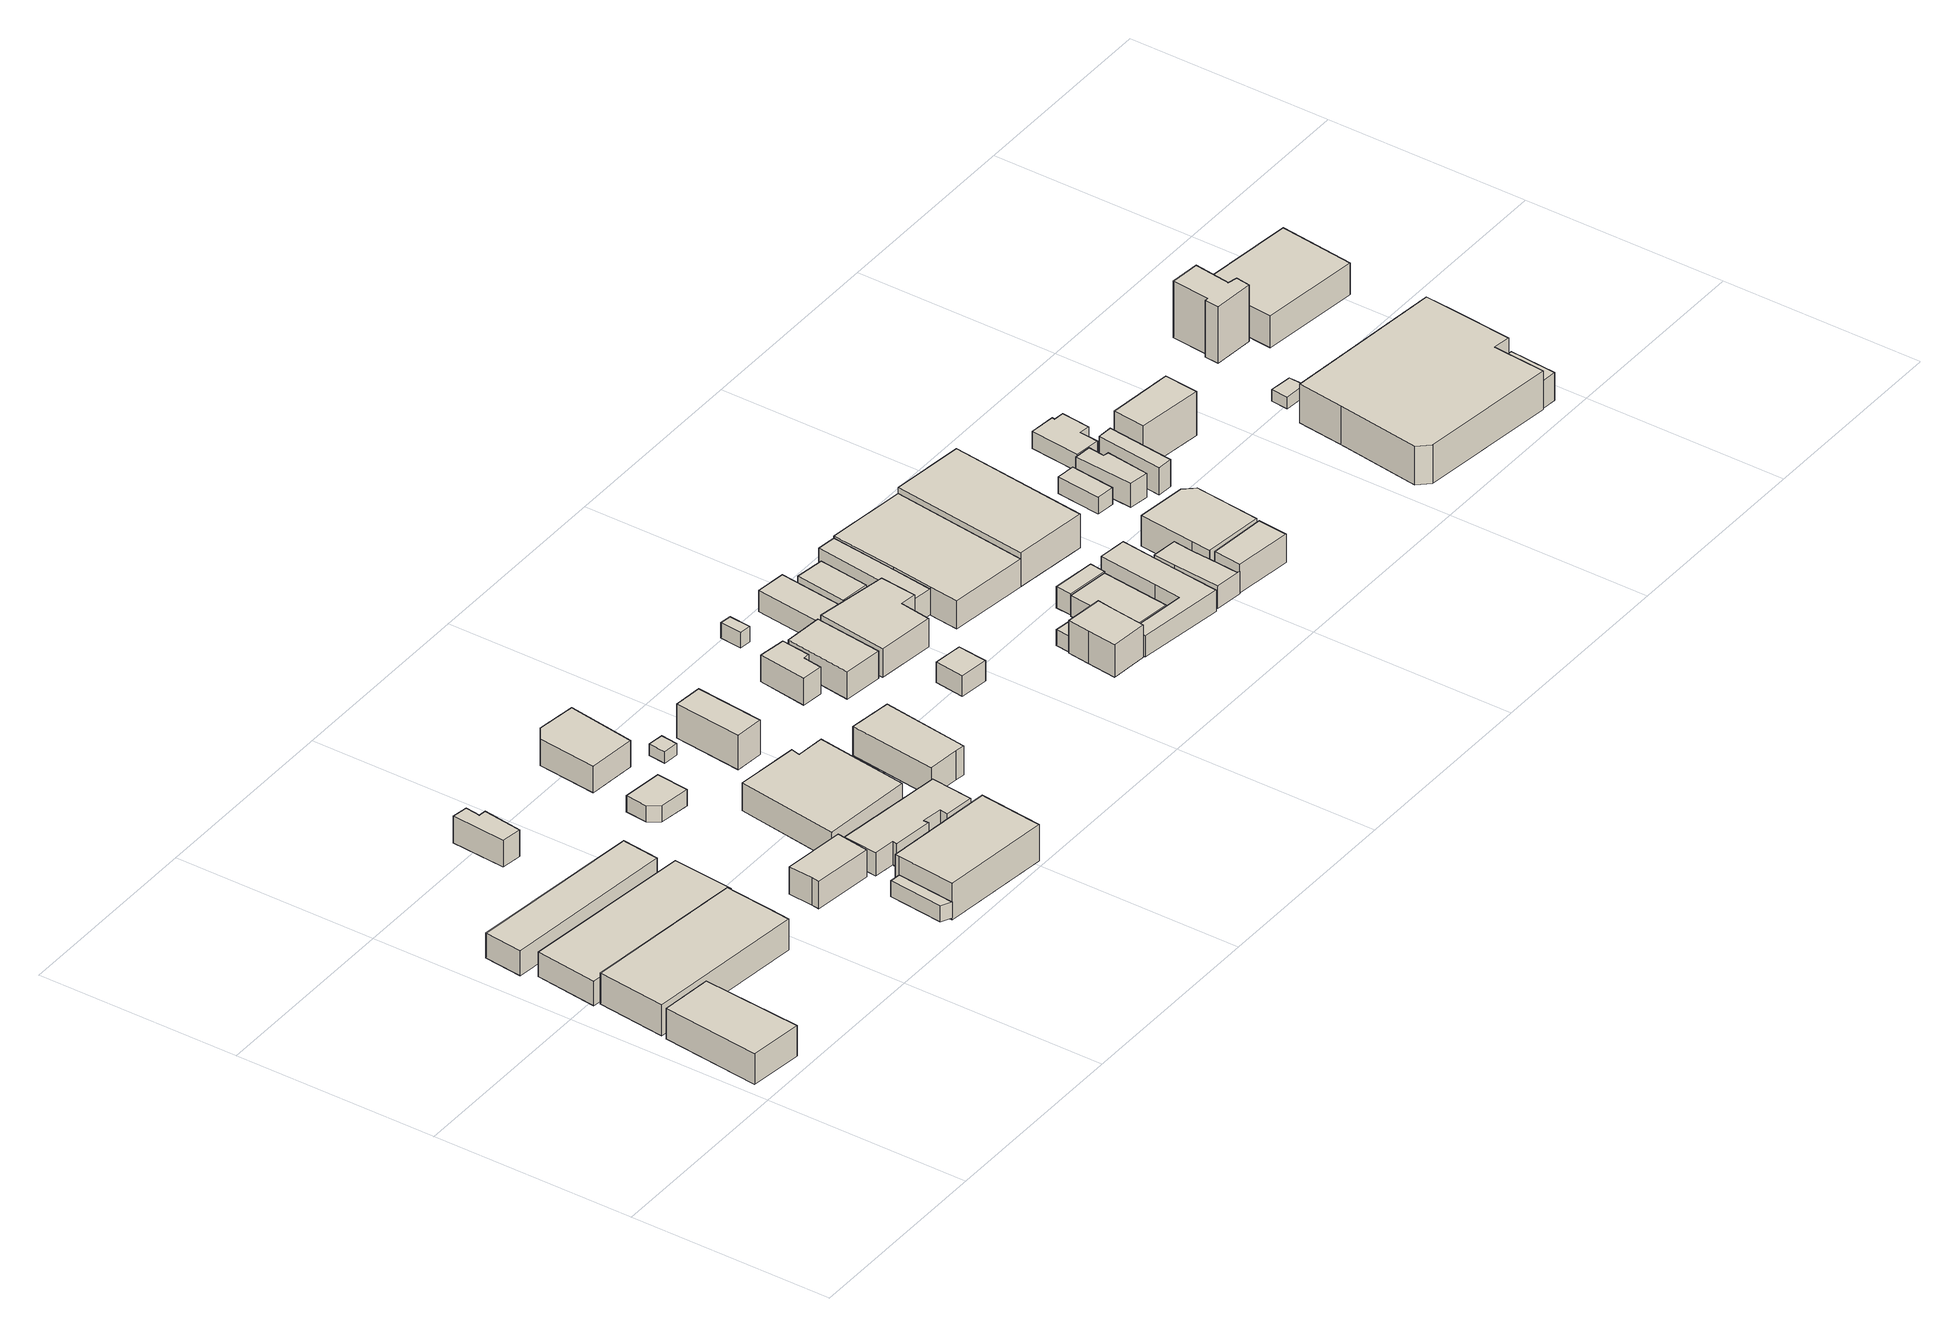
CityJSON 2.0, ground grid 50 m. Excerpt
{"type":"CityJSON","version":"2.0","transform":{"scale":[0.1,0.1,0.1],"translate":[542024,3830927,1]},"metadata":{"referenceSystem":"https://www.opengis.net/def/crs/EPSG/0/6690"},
"CityObjects":{
"building1":{"type":"Building","attributes":{"計測周辺長":75.27,"1/2500図郭":94,"区名":"住之江区","町丁目名称":"平林北２丁目","街区番号":7,"class":"3001","usage":"431","measuredHeight":7.9,"storeysAboveGround":1,"BuildingDetailAttribute.buildingRoofEdgeArea":321.34,"BuildingDetailAttribute.buildingStructureType":"610","BuildingDetailAttribute.buildingStructureOrgType":"2","BuildingDetailAttribute.detailedUsage":"1720","BuildingDetailAttribute.specifiedBuildingCoverageRate":0.6,"BuildingDetailAttribute.surveyYear":2017,"BuildingTsunamiRiskAttribute.description":"1","BuildingTsunamiRiskAttribute.rank":"1","BuildingTsunamiRiskAttribute.depth":0.29,"BuildingHighTideRiskAttribute.description":"1","BuildingHighTideRiskAttribute.rank":"3","BuildingHighTideRiskAttribute.depth":3.32,"BuildingIDAttribute.prefecture":"27","BuildingIDAttribute.city":"27125"},"geometry":[{"type":"Solid","lod":"1","boundaries":[[[[0,1,2,3]],[[2,4,5,3]],[[1,6,4,2]],[[0,7,6,1]],[[3,5,7,0]],[[4,6,7,5]]]]}]},
"building2":{"type":"Building","attributes":{"class":"3001","measuredHeight":8.1,"BuildingDetailAttribute.specifiedBuildingCoverageRate":0.6,"BuildingDetailAttribute.surveyYear":2017,"BuildingHighTideRiskAttribute.description":"1","BuildingHighTideRiskAttribute.rank":"2","BuildingHighTideRiskAttribute.depth":2.62,"BuildingIDAttribute.prefecture":"27","BuildingIDAttribute.city":"27125"},"geometry":[{"type":"Solid","lod":"1","boundaries":[[[[8,9,10,11,12]],[[11,13,14,12]],[[10,15,13,11]],[[9,16,15,10]],[[8,17,16,9]],[[12,14,17,8]],[[13,15,16,17,14]]]]}]},
"building3":{"type":"Building","attributes":{"計測周辺長":118.01,"1/2500図郭":85,"区名":"住之江区","町丁目名称":"平林北２丁目","街区番号":7,"class":"3001","usage":"441","measuredHeight":6.2,"storeysAboveGround":2,"BuildingDetailAttribute.buildingRoofEdgeArea":605.06,"BuildingDetailAttribute.buildingStructureType":"610","BuildingDetailAttribute.buildingStructureOrgType":"2","BuildingDetailAttribute.detailedUsage":"1510","BuildingDetailAttribute.specifiedBuildingCoverageRate":0.6,"BuildingDetailAttribute.surveyYear":2017,"BuildingHighTideRiskAttribute.description":"1","BuildingHighTideRiskAttribute.rank":"2","BuildingHighTideRiskAttribute.depth":2.66,"BuildingIDAttribute.prefecture":"27","BuildingIDAttribute.city":"27125"},"geometry":[{"type":"Solid","lod":"1","boundaries":[[[[18,19,20,21]],[[20,22,23,21]],[[19,24,22,20]],[[18,25,24,19]],[[21,23,25,18]],[[22,24,25,23]]]]}]},
"building4":{"type":"Building","attributes":{"計測周辺長":106.8,"1/2500図郭":85,"区名":"住之江区","町丁目名称":"平林北２丁目","街区番号":7,"class":"3001","usage":"441","measuredHeight":6.4,"storeysAboveGround":1,"BuildingDetailAttribute.buildingRoofEdgeArea":415.03,"BuildingDetailAttribute.buildingStructureType":"610","BuildingDetailAttribute.buildingStructureOrgType":"2","BuildingDetailAttribute.detailedUsage":"1510","BuildingDetailAttribute.specifiedBuildingCoverageRate":0.6,"BuildingDetailAttribute.surveyYear":2017,"BuildingHighTideRiskAttribute.description":"1","BuildingHighTideRiskAttribute.rank":"2","BuildingHighTideRiskAttribute.depth":2.36,"BuildingIDAttribute.prefecture":"27","BuildingIDAttribute.city":"27125"},"geometry":[{"type":"Solid","lod":"1","boundaries":[[[[26,27,28,29]],[[28,30,31,29]],[[27,32,30,28]],[[26,33,32,27]],[[29,31,33,26]],[[30,32,33,31]]]]}]},
"building5":{"type":"Building","attributes":{"計測周辺長":37.81,"1/2500図郭":85,"区名":"住之江区","町丁目名称":"平林北２丁目","街区番号":7,"class":"3001","usage":"411","measuredHeight":6.9,"storeysAboveGround":2,"BuildingDetailAttribute.buildingRoofEdgeArea":66.39,"BuildingDetailAttribute.buildingStructureType":"610","BuildingDetailAttribute.buildingStructureOrgType":"2","BuildingDetailAttribute.detailedUsage":"1110","BuildingDetailAttribute.specifiedBuildingCoverageRate":0.6,"BuildingDetailAttribute.surveyYear":2017,"BuildingHighTideRiskAttribute.description":"1","BuildingHighTideRiskAttribute.rank":"2","BuildingHighTideRiskAttribute.depth":2.19,"BuildingIDAttribute.prefecture":"27","BuildingIDAttribute.city":"27125"},"geometry":[{"type":"Solid","lod":"1","boundaries":[[[[34,35,36,37,38,39]],[[38,40,41,39]],[[37,42,40,38]],[[36,43,42,37]],[[35,44,43,36]],[[34,45,44,35]],[[39,41,45,34]],[[40,42,43,44,45,41]]]]}]},
"building6":{"type":"Building","attributes":{"計測周辺長":127.61,"1/2500図郭":94,"区名":"住之江区","町丁目名称":"平林北２丁目","街区番号":6,"class":"3003","usage":"431","measuredHeight":4.1,"storeysAboveGround":2,"BuildingDetailAttribute.buildingRoofEdgeArea":619.78,"BuildingDetailAttribute.buildingStructureType":"610","BuildingDetailAttribute.buildingStructureOrgType":"2","BuildingDetailAttribute.detailedUsage":"1720","BuildingDetailAttribute.specifiedBuildingCoverageRate":0.6,"BuildingDetailAttribute.surveyYear":2017,"BuildingHighTideRiskAttribute.description":"1","BuildingHighTideRiskAttribute.rank":"2","BuildingHighTideRiskAttribute.depth":2.28,"BuildingIDAttribute.prefecture":"27","BuildingIDAttribute.city":"27125"},"geometry":[{"type":"Solid","lod":"1","boundaries":[[[[46,47,48,49]],[[48,50,51,49]],[[47,52,50,48]],[[46,53,52,47]],[[49,51,53,46]],[[50,52,53,51]]]]}]},
"building7":{"type":"Building","attributes":{"計測周辺長":46.4,"1/2500図郭":85,"区名":"住之江区","町丁目名称":"平林北２丁目","街区番号":6,"class":"3001","usage":"401","measuredHeight":7.1,"storeysAboveGround":2,"BuildingDetailAttribute.buildingRoofEdgeArea":122,"BuildingDetailAttribute.buildingStructureType":"601","BuildingDetailAttribute.buildingStructureOrgType":"1","BuildingDetailAttribute.detailedUsage":"1310","BuildingDetailAttribute.specifiedBuildingCoverageRate":0.6,"BuildingDetailAttribute.surveyYear":2017,"BuildingHighTideRiskAttribute.description":"1","BuildingHighTideRiskAttribute.rank":"2","BuildingHighTideRiskAttribute.depth":2.35,"BuildingIDAttribute.prefecture":"27","BuildingIDAttribute.city":"27125"},"geometry":[{"type":"Solid","lod":"1","boundaries":[[[[54,55,56,57,58,59]],[[58,60,61,59]],[[57,62,60,58]],[[56,63,62,57]],[[55,64,63,56]],[[54,65,64,55]],[[59,61,65,54]],[[60,62,63,64,65,61]]]]}]},
"building8":{"type":"Building","attributes":{"計測周辺長":127.61,"1/2500図郭":94,"区名":"住之江区","町丁目名称":"平林北２丁目","街区番号":6,"class":"3001","usage":"431","measuredHeight":9.4,"storeysAboveGround":2,"BuildingDetailAttribute.buildingRoofEdgeArea":619.78,"BuildingDetailAttribute.buildingStructureType":"610","BuildingDetailAttribute.buildingStructureOrgType":"2","BuildingDetailAttribute.detailedUsage":"1720","BuildingDetailAttribute.specifiedBuildingCoverageRate":0.6,"BuildingDetailAttribute.surveyYear":2017,"BuildingHighTideRiskAttribute.description":"1","BuildingHighTideRiskAttribute.rank":"2","BuildingHighTideRiskAttribute.depth":2.49,"BuildingIDAttribute.prefecture":"27","BuildingIDAttribute.city":"27125"},"geometry":[{"type":"Solid","lod":"1","boundaries":[[[[66,67,68,69,70]],[[69,71,72,70]],[[68,73,71,69]],[[67,74,73,68]],[[66,75,74,67]],[[70,72,75,66]],[[71,73,74,75,72]]]]}]},
"building9":{"type":"Building","attributes":{"計測周辺長":34.43,"1/2500図郭":85,"区名":"住之江区","町丁目名称":"平林北２丁目","街区番号":5,"class":"3001","usage":"431","measuredHeight":4.3,"storeysAboveGround":1,"BuildingDetailAttribute.buildingRoofEdgeArea":76.32,"BuildingDetailAttribute.buildingStructureType":"610","BuildingDetailAttribute.buildingStructureOrgType":"2","BuildingDetailAttribute.detailedUsage":"1740","BuildingDetailAttribute.specifiedBuildingCoverageRate":0.6,"BuildingDetailAttribute.surveyYear":2017,"BuildingHighTideRiskAttribute.description":"1","BuildingHighTideRiskAttribute.rank":"2","BuildingHighTideRiskAttribute.depth":2.52,"BuildingIDAttribute.prefecture":"27","BuildingIDAttribute.city":"27125"},"geometry":[{"type":"Solid","lod":"1","boundaries":[[[[76,77,78,79,80]],[[79,81,82,80]],[[78,83,81,79]],[[77,84,83,78]],[[76,85,84,77]],[[80,82,85,76]],[[81,83,84,85,82]]]]}]},
"building10":{"type":"Building","attributes":{"計測周辺長":57.66,"1/2500図郭":94,"区名":"住之江区","町丁目名称":"平林北２丁目","街区番号":6,"class":"3001","usage":"441","measuredHeight":6,"storeysAboveGround":1,"BuildingDetailAttribute.buildingRoofEdgeArea":173.92,"BuildingDetailAttribute.buildingStructureType":"610","BuildingDetailAttribute.buildingStructureOrgType":"2","BuildingDetailAttribute.detailedUsage":"1510","BuildingDetailAttribute.specifiedBuildingCoverageRate":0.6,"BuildingDetailAttribute.surveyYear":2017,"BuildingTsunamiRiskAttribute.description":"1","BuildingTsunamiRiskAttribute.rank":"2","BuildingTsunamiRiskAttribute.depth":2.84,"BuildingHighTideRiskAttribute.description":"1","BuildingHighTideRiskAttribute.rank":"2","BuildingHighTideRiskAttribute.depth":2.35,"BuildingIDAttribute.prefecture":"27","BuildingIDAttribute.city":"27125"},"geometry":[{"type":"Solid","lod":"1","boundaries":[[[[86,87,88,89,90,91,92,93,94,95,96,97]],[[96,98,99,97]],[[95,100,98,96]],[[94,101,100,95]],[[93,102,101,94]],[[92,103,102,93]],[[91,104,103,92]],[[90,105,104,91]],[[89,106,105,90]],[[88,107,106,89]],[[87,108,107,88]],[[86,109,108,87]],[[97,99,109,86]],[[98,100,101,102,103,104,105,106,107,108,109,99]]]]}]},
"building11":{"type":"Building","attributes":{"計測周辺長":82.84,"1/2500図郭":85,"区名":"住之江区","町丁目名称":"平林北２丁目","街区番号":6,"class":"3001","usage":"431","measuredHeight":7.2,"storeysAboveGround":1,"BuildingDetailAttribute.buildingRoofEdgeArea":403.87,"BuildingDetailAttribute.buildingStructureType":"610","BuildingDetailAttribute.buildingStructureOrgType":"2","BuildingDetailAttribute.detailedUsage":"1720","BuildingDetailAttribute.specifiedBuildingCoverageRate":0.6,"BuildingDetailAttribute.surveyYear":2017,"BuildingTsunamiRiskAttribute.description":"1","BuildingTsunamiRiskAttribute.rank":"1","BuildingTsunamiRiskAttribute.depth":0.03,"BuildingHighTideRiskAttribute.description":"1","BuildingHighTideRiskAttribute.rank":"2","BuildingHighTideRiskAttribute.depth":2.57,"BuildingIDAttribute.prefecture":"27","BuildingIDAttribute.city":"27125"},"geometry":[{"type":"Solid","lod":"1","boundaries":[[[[110,111,112,113,114,115]],[[114,116,117,115]],[[113,118,116,114]],[[112,119,118,113]],[[111,120,119,112]],[[110,121,120,111]],[[115,117,121,110]],[[116,118,119,120,121,117]]]]}]},
"building12":{"type":"Building","attributes":{"計測周辺長":33.27,"1/2500図郭":85,"区名":"住之江区","町丁目名称":"平林北２丁目","街区番号":5,"class":"3001","usage":"411","measuredHeight":6.8,"storeysAboveGround":2,"BuildingDetailAttribute.buildingRoofEdgeArea":57,"BuildingDetailAttribute.buildingStructureType":"601","BuildingDetailAttribute.buildingStructureOrgType":"1","BuildingDetailAttribute.detailedUsage":"1120","BuildingDetailAttribute.specifiedBuildingCoverageRate":0.6,"BuildingDetailAttribute.surveyYear":2017,"BuildingTsunamiRiskAttribute.description":"1","BuildingTsunamiRiskAttribute.rank":"1","BuildingTsunamiRiskAttribute.depth":0.02,"BuildingHighTideRiskAttribute.description":"1","BuildingHighTideRiskAttribute.rank":"2","BuildingHighTideRiskAttribute.depth":2.23,"BuildingIDAttribute.prefecture":"27","BuildingIDAttribute.city":"27125"},"geometry":[{"type":"Solid","lod":"1","boundaries":[[[[122,123,124,125,126]],[[125,127,128,126]],[[124,129,127,125]],[[123,130,129,124]],[[122,131,130,123]],[[126,128,131,122]],[[127,129,130,131,128]]]]}]},
"building13":{"type":"Building","attributes":{"class":"3001","BuildingDetailAttribute.specifiedBuildingCoverageRate":0.6,"BuildingDetailAttribute.surveyYear":2017,"BuildingHighTideRiskAttribute.description":"1","BuildingHighTideRiskAttribute.rank":"2","BuildingHighTideRiskAttribute.depth":2.11,"BuildingIDAttribute.prefecture":"27","BuildingIDAttribute.city":"27125"},"geometry":[{"type":"Solid","lod":"1","boundaries":[[[[132,133,134,135]],[[134,136,137,135]],[[133,138,136,134]],[[132,139,138,133]],[[135,137,139,132]],[[136,138,139,137]]]]}]},
"building14":{"type":"Building","attributes":{"計測周辺長":47.88,"1/2500図郭":85,"区名":"住之江区","町丁目名称":"平林北２丁目","街区番号":5,"class":"3001","usage":"415","measuredHeight":8.8,"storeysAboveGround":3,"BuildingDetailAttribute.buildingRoofEdgeArea":123.55,"BuildingDetailAttribute.buildingStructureType":"610","BuildingDetailAttribute.buildingStructureOrgType":"2","BuildingDetailAttribute.detailedUsage":"1160","BuildingDetailAttribute.specifiedBuildingCoverageRate":0.6,"BuildingDetailAttribute.surveyYear":2017,"BuildingTsunamiRiskAttribute.description":"1","BuildingTsunamiRiskAttribute.rank":"1","BuildingTsunamiRiskAttribute.depth":0.04,"BuildingHighTideRiskAttribute.description":"1","BuildingHighTideRiskAttribute.rank":"2","BuildingHighTideRiskAttribute.depth":2.27,"BuildingIDAttribute.prefecture":"27","BuildingIDAttribute.city":"27125"},"geometry":[{"type":"Solid","lod":"1","boundaries":[[[[140,141,142,143]],[[142,144,145,143]],[[141,146,144,142]],[[140,147,146,141]],[[143,145,147,140]],[[144,146,147,145]]]]}]},
"building15":{"type":"Building","attributes":{"計測周辺長":64.63,"1/2500図郭":85,"区名":"住之江区","町丁目名称":"平林北２丁目","街区番号":6,"class":"3001","usage":"431","measuredHeight":7.5,"storeysAboveGround":1,"BuildingDetailAttribute.buildingRoofEdgeArea":228.69,"BuildingDetailAttribute.buildingStructureType":"610","BuildingDetailAttribute.buildingStructureOrgType":"2","BuildingDetailAttribute.detailedUsage":"1720","BuildingDetailAttribute.specifiedBuildingCoverageRate":0.6,"BuildingDetailAttribute.surveyYear":2017,"BuildingTsunamiRiskAttribute.description":"1","BuildingTsunamiRiskAttribute.rank":"1","BuildingTsunamiRiskAttribute.depth":0.04,"BuildingHighTideRiskAttribute.description":"1","BuildingHighTideRiskAttribute.rank":"2","BuildingHighTideRiskAttribute.depth":2.28,"BuildingIDAttribute.prefecture":"27","BuildingIDAttribute.city":"27125"},"geometry":[{"type":"Solid","lod":"1","boundaries":[[[[148,149,150,151,152,153]],[[152,154,155,153]],[[151,156,154,152]],[[150,157,156,151]],[[149,158,157,150]],[[148,159,158,149]],[[153,155,159,148]],[[154,156,157,158,159,155]]]]}]},
"building16":{"type":"Building","attributes":{"計測周辺長":37.9,"1/2500図郭":85,"区名":"住之江区","町丁目名称":"平林北２丁目","街区番号":5,"class":"3001","usage":"411","measuredHeight":6.9,"storeysAboveGround":2,"BuildingDetailAttribute.buildingRoofEdgeArea":75.69,"BuildingDetailAttribute.buildingStructureType":"601","BuildingDetailAttribute.buildingStructureOrgType":"1","BuildingDetailAttribute.detailedUsage":"1110","BuildingDetailAttribute.specifiedBuildingCoverageRate":0.6,"BuildingDetailAttribute.surveyYear":2017,"BuildingTsunamiRiskAttribute.description":"1","BuildingTsunamiRiskAttribute.rank":"1","BuildingTsunamiRiskAttribute.depth":0.12,"BuildingHighTideRiskAttribute.description":"1","BuildingHighTideRiskAttribute.rank":"2","BuildingHighTideRiskAttribute.depth":2.36,"BuildingIDAttribute.prefecture":"27","BuildingIDAttribute.city":"27125"},"geometry":[{"type":"Solid","lod":"1","boundaries":[[[[160,161,162,163,164,165]],[[164,166,167,165]],[[163,168,166,164]],[[162,169,168,163]],[[161,170,169,162]],[[160,171,170,161]],[[165,167,171,160]],[[166,168,169,170,171,167]]]]}]},
"building17":{"type":"Building","attributes":{"計測周辺長":52.97,"1/2500図郭":85,"区名":"住之江区","町丁目名称":"平林北２丁目","街区番号":5,"class":"3001","usage":"431","measuredHeight":7.1,"storeysAboveGround":1,"BuildingDetailAttribute.buildingRoofEdgeArea":162.69,"BuildingDetailAttribute.buildingStructureType":"610","BuildingDetailAttribute.buildingStructureOrgType":"2","BuildingDetailAttribute.detailedUsage":"1720","BuildingDetailAttribute.specifiedBuildingCoverageRate":0.6,"BuildingDetailAttribute.surveyYear":2017,"BuildingTsunamiRiskAttribute.description":"1","BuildingTsunamiRiskAttribute.rank":"1","BuildingTsunamiRiskAttribute.depth":0.04,"BuildingHighTideRiskAttribute.description":"1","BuildingHighTideRiskAttribute.rank":"2","BuildingHighTideRiskAttribute.depth":2.42,"BuildingIDAttribute.prefecture":"27","BuildingIDAttribute.city":"27125"},"geometry":[{"type":"Solid","lod":"1","boundaries":[[[[172,173,174,175]],[[174,176,177,175]],[[173,178,176,174]],[[172,179,178,173]],[[175,177,179,172]],[[176,178,179,177]]]]}]},
"building18":{"type":"Building","attributes":{"class":"3001","measuredHeight":4,"BuildingDetailAttribute.specifiedBuildingCoverageRate":0.6,"BuildingDetailAttribute.surveyYear":2017,"BuildingTsunamiRiskAttribute.description":"1","BuildingTsunamiRiskAttribute.rank":"1","BuildingTsunamiRiskAttribute.depth":0.37,"BuildingHighTideRiskAttribute.description":"1","BuildingHighTideRiskAttribute.rank":"2","BuildingHighTideRiskAttribute.depth":2.74,"BuildingIDAttribute.prefecture":"27","BuildingIDAttribute.city":"27125"},"geometry":[{"type":"Solid","lod":"1","boundaries":[[[[180,181,182,183]],[[182,184,185,183]],[[181,186,184,182]],[[180,187,186,181]],[[183,185,187,180]],[[184,186,187,185]]]]}]},
"building19":{"type":"Building","attributes":{"class":"3001","measuredHeight":5.3,"BuildingDetailAttribute.specifiedBuildingCoverageRate":0.6,"BuildingDetailAttribute.surveyYear":2017,"BuildingTsunamiRiskAttribute.description":"1","BuildingTsunamiRiskAttribute.rank":"1","BuildingTsunamiRiskAttribute.depth":0.01,"BuildingHighTideRiskAttribute.description":"1","BuildingHighTideRiskAttribute.rank":"2","BuildingHighTideRiskAttribute.depth":2.4,"BuildingIDAttribute.prefecture":"27","BuildingIDAttribute.city":"27125"},"geometry":[{"type":"Solid","lod":"1","boundaries":[[[[188,189,190,191]],[[190,192,193,191]],[[189,194,192,190]],[[188,195,194,189]],[[191,193,195,188]],[[192,194,195,193]]]]}]},
"building20":{"type":"Building","attributes":{"計測周辺長":52.45,"1/2500図郭":85,"区名":"住之江区","町丁目名称":"平林北２丁目","街区番号":5,"class":"3001","usage":"431","measuredHeight":7.2,"storeysAboveGround":2,"BuildingDetailAttribute.buildingRoofEdgeArea":119.1,"BuildingDetailAttribute.buildingStructureType":"610","BuildingDetailAttribute.buildingStructureOrgType":"2","BuildingDetailAttribute.detailedUsage":"1720","BuildingDetailAttribute.specifiedBuildingCoverageRate":0.6,"BuildingDetailAttribute.surveyYear":2017,"BuildingTsunamiRiskAttribute.description":"1","BuildingTsunamiRiskAttribute.rank":"1","BuildingTsunamiRiskAttribute.depth":0.13,"BuildingHighTideRiskAttribute.description":"1","BuildingHighTideRiskAttribute.rank":"2","BuildingHighTideRiskAttribute.depth":2.51,"BuildingIDAttribute.prefecture":"27","BuildingIDAttribute.city":"27125"},"geometry":[{"type":"Solid","lod":"1","boundaries":[[[[196,197,198,199,200,201]],[[200,202,203,201]],[[199,204,202,200]],[[198,205,204,199]],[[197,206,205,198]],[[196,207,206,197]],[[201,203,207,196]],[[202,204,205,206,207,203]]]]}]},
"building21":{"type":"Building","attributes":{"計測周辺長":49.15,"1/2500図郭":85,"区名":"住之江区","町丁目名称":"平林北２丁目","街区番号":5,"class":"3001","usage":"431","measuredHeight":5.5,"storeysAboveGround":1,"BuildingDetailAttribute.buildingRoofEdgeArea":127.37,"BuildingDetailAttribute.buildingStructureType":"601","BuildingDetailAttribute.buildingStructureOrgType":"1","BuildingDetailAttribute.detailedUsage":"1720","BuildingDetailAttribute.specifiedBuildingCoverageRate":0.6,"BuildingDetailAttribute.surveyYear":2017,"BuildingTsunamiRiskAttribute.description":"1","BuildingTsunamiRiskAttribute.rank":"1","BuildingTsunamiRiskAttribute.depth":0.2,"BuildingHighTideRiskAttribute.description":"1","BuildingHighTideRiskAttribute.rank":"2","BuildingHighTideRiskAttribute.depth":2.57,"BuildingIDAttribute.prefecture":"27","BuildingIDAttribute.city":"27125"},"geometry":[{"type":"Solid","lod":"1","boundaries":[[[[208,209,210,211]],[[210,212,213,211]],[[209,214,212,210]],[[208,215,214,209]],[[211,213,215,208]],[[212,214,215,213]]]]}]},
"building22":{"type":"Building","attributes":{"計測周辺長":41.27,"1/2500図郭":85,"区名":"住之江区","町丁目名称":"平林北２丁目","街区番号":5,"class":"3001","usage":"441","measuredHeight":6.5,"storeysAboveGround":2,"BuildingDetailAttribute.buildingRoofEdgeArea":99.19,"BuildingDetailAttribute.buildingStructureType":"610","BuildingDetailAttribute.buildingStructureOrgType":"2","BuildingDetailAttribute.detailedUsage":"1510","BuildingDetailAttribute.specifiedBuildingCoverageRate":0.6,"BuildingDetailAttribute.surveyYear":2017,"BuildingTsunamiRiskAttribute.description":"1","BuildingTsunamiRiskAttribute.rank":"1","BuildingTsunamiRiskAttribute.depth":0.26,"BuildingHighTideRiskAttribute.description":"1","BuildingHighTideRiskAttribute.rank":"2","BuildingHighTideRiskAttribute.depth":2.63,"BuildingIDAttribute.prefecture":"27","BuildingIDAttribute.city":"27125"},"geometry":[{"type":"Solid","lod":"1","boundaries":[[[[216,217,218,219]],[[218,220,221,219]],[[217,222,220,218]],[[216,223,222,217]],[[219,221,223,216]],[[220,222,223,221]]]]}]},
"building23":{"type":"Building","attributes":{"計測周辺長":44.13,"1/2500図郭":94,"区名":"住之江区","町丁目名称":"平林北２丁目","街区番号":6,"class":"3001","usage":"431","measuredHeight":8.4,"storeysAboveGround":2,"BuildingDetailAttribute.buildingRoofEdgeArea":118.73,"BuildingDetailAttribute.buildingStructureType":"610","BuildingDetailAttribute.buildingStructureOrgType":"2","BuildingDetailAttribute.detailedUsage":"1720","BuildingDetailAttribute.specifiedBuildingCoverageRate":0.6,"BuildingDetailAttribute.surveyYear":2017,"BuildingTsunamiRiskAttribute.description":"1","BuildingTsunamiRiskAttribute.rank":"1","BuildingTsunamiRiskAttribute.depth":0.02,"BuildingHighTideRiskAttribute.description":"1","BuildingHighTideRiskAttribute.rank":"2","BuildingHighTideRiskAttribute.depth":2.95,"BuildingIDAttribute.prefecture":"27","BuildingIDAttribute.city":"27125"},"geometry":[{"type":"Solid","lod":"1","boundaries":[[[[224,225,226,227,228,229]],[[228,230,231,229]],[[227,232,230,228]],[[226,233,232,227]],[[225,234,233,226]],[[224,235,234,225]],[[229,231,235,224]],[[230,232,233,234,235,231]]]]}]},
"building24":{"type":"Building","attributes":{"class":"3003","measuredHeight":4.1,"BuildingDetailAttribute.specifiedBuildingCoverageRate":0.6,"BuildingDetailAttribute.surveyYear":2017,"BuildingTsunamiRiskAttribute.description":"1","BuildingTsunamiRiskAttribute.rank":"1","BuildingTsunamiRiskAttribute.depth":0.18,"BuildingHighTideRiskAttribute.description":"1","BuildingHighTideRiskAttribute.rank":"2","BuildingHighTideRiskAttribute.depth":2.65,"BuildingIDAttribute.prefecture":"27","BuildingIDAttribute.city":"27125"},"geometry":[{"type":"Solid","lod":"1","boundaries":[[[[236,237,238,239]],[[238,240,241,239]],[[237,242,240,238]],[[236,243,242,237]],[[239,241,243,236]],[[240,242,243,241]]]]}]},
"building25":{"type":"Building","attributes":{"計測周辺長":46.97,"1/2500図郭":85,"区名":"住之江区","町丁目名称":"平林北２丁目","街区番号":5,"class":"3001","usage":"401","measuredHeight":6.5,"storeysAboveGround":1,"BuildingDetailAttribute.buildingRoofEdgeArea":103.28,"BuildingDetailAttribute.buildingStructureType":"610","BuildingDetailAttribute.buildingStructureOrgType":"2","BuildingDetailAttribute.detailedUsage":"1310","BuildingDetailAttribute.specifiedBuildingCoverageRate":0.6,"BuildingDetailAttribute.surveyYear":2017,"BuildingTsunamiRiskAttribute.description":"1","BuildingTsunamiRiskAttribute.rank":"1","BuildingTsunamiRiskAttribute.depth":0.14,"BuildingHighTideRiskAttribute.description":"1","BuildingHighTideRiskAttribute.rank":"2","BuildingHighTideRiskAttribute.depth":2.52,"BuildingIDAttribute.prefecture":"27","BuildingIDAttribute.city":"27125"},"geometry":[{"type":"Solid","lod":"1","boundaries":[[[[244,245,246,247,248,249,250]],[[249,251,252,250]],[[248,253,251,249]],[[247,254,253,248]],[[246,255,254,247]],[[245,256,255,246]],[[244,257,256,245]],[[250,252,257,244]],[[251,253,254,255,256,257,252]]]]}]},
"building26":{"type":"Building","attributes":{"計測周辺長":53.16,"1/2500図郭":85,"区名":"住之江区","町丁目名称":"平林北２丁目","街区番号":6,"class":"3001","usage":"431","measuredHeight":5.4,"storeysAboveGround":2,"BuildingDetailAttribute.buildingRoofEdgeArea":169.38,"BuildingDetailAttribute.buildingStructureType":"610","BuildingDetailAttribute.buildingStructureOrgType":"2","BuildingDetailAttribute.detailedUsage":"1720","BuildingDetailAttribute.specifiedBuildingCoverageRate":0.6,"BuildingDetailAttribute.surveyYear":2017,"BuildingTsunamiRiskAttribute.description":"1","BuildingTsunamiRiskAttribute.rank":"1","BuildingTsunamiRiskAttribute.depth":0.07,"BuildingHighTideRiskAttribute.description":"1","BuildingHighTideRiskAttribute.rank":"2","BuildingHighTideRiskAttribute.depth":2.51,"BuildingIDAttribute.prefecture":"27","BuildingIDAttribute.city":"27125"},"geometry":[{"type":"Solid","lod":"1","boundaries":[[[[258,259,260,261,262,263]],[[262,264,265,263]],[[261,266,264,262]],[[260,267,266,261]],[[259,268,267,260]],[[258,269,268,259]],[[263,265,269,258]],[[264,266,267,268,269,265]]]]}]},
"building27":{"type":"Building","attributes":{"計測周辺長":72.15,"1/2500図郭":85,"区名":"住之江区","町丁目名称":"平林北２丁目","街区番号":5,"class":"3001","usage":"431","measuredHeight":7.3,"storeysAboveGround":1,"BuildingDetailAttribute.buildingRoofEdgeArea":324.74,"BuildingDetailAttribute.buildingStructureType":"610","BuildingDetailAttribute.buildingStructureOrgType":"2","BuildingDetailAttribute.detailedUsage":"1720","BuildingDetailAttribute.specifiedBuildingCoverageRate":0.6,"BuildingDetailAttribute.surveyYear":2017,"BuildingTsunamiRiskAttribute.description":"1","BuildingTsunamiRiskAttribute.rank":"1","BuildingTsunamiRiskAttribute.depth":0.44,"BuildingHighTideRiskAttribute.description":"1","BuildingHighTideRiskAttribute.rank":"2","BuildingHighTideRiskAttribute.depth":2.83,"BuildingIDAttribute.prefecture":"27","BuildingIDAttribute.city":"27125"},"geometry":[{"type":"Solid","lod":"1","boundaries":[[[[270,271,272,273,274,275]],[[274,276,277,275]],[[273,278,276,274]],[[272,279,278,273]],[[271,280,279,272]],[[270,281,280,271]],[[275,277,281,270]],[[276,278,279,280,281,277]]]]}]},
"building28":{"type":"Building","attributes":{"class":"3003","measuredHeight":5.5,"BuildingDetailAttribute.specifiedBuildingCoverageRate":0.6,"BuildingDetailAttribute.surveyYear":2017,"BuildingTsunamiRiskAttribute.description":"1","BuildingTsunamiRiskAttribute.rank":"1","BuildingTsunamiRiskAttribute.depth":0.15,"BuildingHighTideRiskAttribute.description":"1","BuildingHighTideRiskAttribute.rank":"2","BuildingHighTideRiskAttribute.depth":2.54,"BuildingIDAttribute.prefecture":"27","BuildingIDAttribute.city":"27125"},"geometry":[{"type":"Solid","lod":"1","boundaries":[[[[282,283,284,285]],[[284,286,287,285]],[[283,288,286,284]],[[282,289,288,283]],[[285,287,289,282]],[[286,288,289,287]]]]}]},
"building29":{"type":"Building","attributes":{"計測周辺長":91.19,"1/2500図郭":94,"区名":"住之江区","町丁目名称":"平林北２丁目","街区番号":6,"class":"3001","usage":"401","measuredHeight":5.5,"storeysAboveGround":2,"BuildingDetailAttribute.buildingRoofEdgeArea":226.77,"BuildingDetailAttribute.buildingStructureType":"610","BuildingDetailAttribute.buildingStructureOrgType":"2","BuildingDetailAttribute.detailedUsage":"1310","BuildingDetailAttribute.specifiedBuildingCoverageRate":0.6,"BuildingDetailAttribute.surveyYear":2017,"BuildingTsunamiRiskAttribute.description":"1","BuildingTsunamiRiskAttribute.rank":"1","BuildingTsunamiRiskAttribute.depth":0.16,"BuildingHighTideRiskAttribute.description":"1","BuildingHighTideRiskAttribute.rank":"2","BuildingHighTideRiskAttribute.depth":2.67,"BuildingIDAttribute.prefecture":"27","BuildingIDAttribute.city":"27125"},"geometry":[{"type":"Solid","lod":"1","boundaries":[[[[290,291,292,293,294,295,296,297]],[[296,298,299,297]],[[295,300,298,296]],[[294,301,300,295]],[[293,302,301,294]],[[292,303,302,293]],[[291,304,303,292]],[[290,305,304,291]],[[297,299,305,290]],[[298,300,301,302,303,304,305,299]]]]}]},
"building30":{"type":"Building","attributes":{"計測周辺長":47.8,"1/2500図郭":94,"区名":"住之江区","町丁目名称":"平林北２丁目","街区番号":6,"class":"3001","usage":"431","measuredHeight":5.8,"storeysAboveGround":1,"BuildingDetailAttribute.buildingRoofEdgeArea":108.1,"BuildingDetailAttribute.buildingStructureType":"610","BuildingDetailAttribute.buildingStructureOrgType":"2","BuildingDetailAttribute.detailedUsage":"1720","BuildingDetailAttribute.specifiedBuildingCoverageRate":0.6,"BuildingDetailAttribute.surveyYear":2017,"BuildingTsunamiRiskAttribute.description":"1","BuildingTsunamiRiskAttribute.rank":"1","BuildingTsunamiRiskAttribute.depth":0.08,"BuildingHighTideRiskAttribute.description":"1","BuildingHighTideRiskAttribute.rank":"2","BuildingHighTideRiskAttribute.depth":2.55,"BuildingIDAttribute.prefecture":"27","BuildingIDAttribute.city":"27125"},"geometry":[{"type":"Solid","lod":"1","boundaries":[[[[306,307,308,309,310,311,312,313,314]],[[313,315,316,314]],[[312,317,315,313]],[[311,318,317,312]],[[310,319,318,311]],[[309,320,319,310]],[[308,321,320,309]],[[307,322,321,308]],[[306,323,322,307]],[[314,316,323,306]],[[315,317,318,319,320,321,322,323,316]]]]}]},
"building31":{"type":"Building","attributes":{"計測周辺長":106.18,"1/2500図郭":85,"区名":"住之江区","町丁目名称":"平林北２丁目","街区番号":5,"class":"3001","usage":"441","measuredHeight":8.7,"storeysAboveGround":1,"BuildingDetailAttribute.buildingRoofEdgeArea":641.05,"BuildingDetailAttribute.buildingStructureType":"610","BuildingDetailAttribute.buildingStructureOrgType":"2","BuildingDetailAttribute.detailedUsage":"1520","BuildingDetailAttribute.specifiedBuildingCoverageRate":0.6,"BuildingDetailAttribute.surveyYear":2017,"BuildingTsunamiRiskAttribute.description":"1","BuildingTsunamiRiskAttribute.rank":"2","BuildingTsunamiRiskAttribute.depth":0.54,"BuildingHighTideRiskAttribute.description":"1","BuildingHighTideRiskAttribute.rank":"2","BuildingHighTideRiskAttribute.depth":2.65,"BuildingIDAttribute.prefecture":"27","BuildingIDAttribute.city":"27125"},"geometry":[{"type":"Solid","lod":"1","boundaries":[[[[324,325,326,327]],[[326,328,329,327]],[[325,330,328,326]],[[324,331,330,325]],[[327,329,331,324]],[[328,330,331,329]]]]}]},
"building32":{"type":"Building","attributes":{"計測周辺長":42.8,"1/2500図郭":94,"区名":"住之江区","町丁目名称":"平林北２丁目","街区番号":6,"class":"3001","usage":"431","measuredHeight":7.3,"storeysAboveGround":1,"BuildingDetailAttribute.buildingRoofEdgeArea":101.06,"BuildingDetailAttribute.buildingStructureType":"610","BuildingDetailAttribute.buildingStructureOrgType":"2","BuildingDetailAttribute.detailedUsage":"1720","BuildingDetailAttribute.specifiedBuildingCoverageRate":0.6,"BuildingDetailAttribute.surveyYear":2017,"BuildingTsunamiRiskAttribute.description":"1","BuildingTsunamiRiskAttribute.rank":"1","BuildingTsunamiRiskAttribute.depth":0.21,"BuildingHighTideRiskAttribute.description":"1","BuildingHighTideRiskAttribute.rank":"2","BuildingHighTideRiskAttribute.depth":2.64,"BuildingIDAttribute.prefecture":"27","BuildingIDAttribute.city":"27125"},"geometry":[{"type":"Solid","lod":"1","boundaries":[[[[332,333,334,335]],[[334,336,337,335]],[[333,338,336,334]],[[332,339,338,333]],[[335,337,339,332]],[[336,338,339,337]]]]}]},
"building33":{"type":"Building","attributes":{"計測周辺長":66.18,"1/2500図郭":85,"区名":"住之江区","町丁目名称":"平林北２丁目","街区番号":6,"class":"3001","usage":"431","measuredHeight":7.9,"storeysAboveGround":1,"BuildingDetailAttribute.buildingRoofEdgeArea":278.93,"BuildingDetailAttribute.buildingStructureType":"610","BuildingDetailAttribute.buildingStructureOrgType":"2","BuildingDetailAttribute.detailedUsage":"1720","BuildingDetailAttribute.specifiedBuildingCoverageRate":0.6,"BuildingDetailAttribute.surveyYear":2017,"BuildingTsunamiRiskAttribute.description":"1","BuildingTsunamiRiskAttribute.rank":"1","BuildingTsunamiRiskAttribute.depth":0.28,"BuildingHighTideRiskAttribute.description":"1","BuildingHighTideRiskAttribute.rank":"2","BuildingHighTideRiskAttribute.depth":2.67,"BuildingIDAttribute.prefecture":"27","BuildingIDAttribute.city":"27125"},"geometry":[{"type":"Solid","lod":"1","boundaries":[[[[340,341,342,343,344,345,346,347]],[[346,348,349,347]],[[345,350,348,346]],[[344,351,350,345]],[[343,352,351,344]],[[342,353,352,343]],[[341,354,353,342]],[[340,355,354,341]],[[347,349,355,340]],[[348,350,351,352,353,354,355,349]]]]}]},
"building34":{"type":"Building","attributes":{"class":"3001","measuredHeight":4.3,"BuildingDetailAttribute.specifiedBuildingCoverageRate":0.6,"BuildingDetailAttribute.surveyYear":2017,"BuildingTsunamiRiskAttribute.description":"1","BuildingTsunamiRiskAttribute.rank":"1","BuildingTsunamiRiskAttribute.depth":0.26,"BuildingHighTideRiskAttribute.description":"1","BuildingHighTideRiskAttribute.rank":"2","BuildingHighTideRiskAttribute.depth":2.35,"BuildingIDAttribute.prefecture":"27","BuildingIDAttribute.city":"27125"},"geometry":[{"type":"Solid","lod":"1","boundaries":[[[[356,357,358,359]],[[358,360,361,359]],[[357,362,360,358]],[[356,363,362,357]],[[359,361,363,356]],[[360,362,363,361]]]]}]},
"building35":{"type":"Building","attributes":{"計測周辺長":40.05,"1/2500図郭":85,"区名":"住之江区","町丁目名称":"平林北２丁目","街区番号":5,"class":"3001","usage":"441","measuredHeight":6.3,"storeysAboveGround":1,"BuildingDetailAttribute.buildingRoofEdgeArea":72.22,"BuildingDetailAttribute.buildingStructureType":"610","BuildingDetailAttribute.buildingStructureOrgType":"2","BuildingDetailAttribute.detailedUsage":"1510","BuildingDetailAttribute.specifiedBuildingCoverageRate":0.6,"BuildingDetailAttribute.surveyYear":2017,"BuildingTsunamiRiskAttribute.description":"1","BuildingTsunamiRiskAttribute.rank":"1","BuildingTsunamiRiskAttribute.depth":0.06,"BuildingHighTideRiskAttribute.description":"1","BuildingHighTideRiskAttribute.rank":"2","BuildingHighTideRiskAttribute.depth":2.46,"BuildingIDAttribute.prefecture":"27","BuildingIDAttribute.city":"27125"},"geometry":[{"type":"Solid","lod":"1","boundaries":[[[[364,365,366,367,368,369]],[[368,370,371,369]],[[367,372,370,368]],[[366,373,372,367]],[[365,374,373,366]],[[364,375,374,365]],[[369,371,375,364]],[[370,372,373,374,375,371]]]]}]},
"building36":{"type":"Building","attributes":{"計測周辺長":41.08,"1/2500図郭":85,"区名":"住之江区","町丁目名称":"平林北２丁目","街区番号":5,"class":"3001","usage":"401","measuredHeight":7,"storeysAboveGround":2,"BuildingDetailAttribute.buildingRoofEdgeArea":62.96,"BuildingDetailAttribute.buildingStructureType":"610","BuildingDetailAttribute.buildingStructureOrgType":"2","BuildingDetailAttribute.detailedUsage":"1310","BuildingDetailAttribute.specifiedBuildingCoverageRate":0.6,"BuildingDetailAttribute.surveyYear":2017,"BuildingTsunamiRiskAttribute.description":"1","BuildingTsunamiRiskAttribute.rank":"1","BuildingTsunamiRiskAttribute.depth":0.36,"BuildingHighTideRiskAttribute.description":"1","BuildingHighTideRiskAttribute.rank":"2","BuildingHighTideRiskAttribute.depth":2.76,"BuildingIDAttribute.prefecture":"27","BuildingIDAttribute.city":"27125"},"geometry":[{"type":"Solid","lod":"1","boundaries":[[[[376,377,378,379]],[[378,380,381,379]],[[377,382,380,378]],[[376,383,382,377]],[[379,381,383,376]],[[380,382,383,381]]]]}]},
"building37":{"type":"Building","attributes":{"class":"3001","measuredHeight":4.4,"BuildingDetailAttribute.specifiedBuildingCoverageRate":0.6,"BuildingDetailAttribute.surveyYear":2017,"BuildingTsunamiRiskAttribute.description":"1","BuildingTsunamiRiskAttribute.rank":"1","BuildingTsunamiRiskAttribute.depth":0.06,"BuildingHighTideRiskAttribute.description":"1","BuildingHighTideRiskAttribute.rank":"2","BuildingHighTideRiskAttribute.depth":2.43,"BuildingIDAttribute.prefecture":"27","BuildingIDAttribute.city":"27125"},"geometry":[{"type":"Solid","lod":"1","boundaries":[[[[384,385,386,387,388,389,390,391]],[[390,392,393,391]],[[389,394,392,390]],[[388,395,394,389]],[[387,396,395,388]],[[386,397,396,387]],[[385,398,397,386]],[[384,399,398,385]],[[391,393,399,384]],[[392,394,395,396,397,398,399,393]]]]}]},
"building38":{"type":"Building","attributes":{"計測周辺長":49.43,"1/2500図郭":85,"区名":"住之江区","町丁目名称":"平林北２丁目","街区番号":5,"class":"3001","usage":"401","measuredHeight":11.3,"storeysAboveGround":2,"BuildingDetailAttribute.buildingRoofEdgeArea":135.8,"BuildingDetailAttribute.buildingStructureType":"601","BuildingDetailAttribute.buildingStructureOrgType":"1","BuildingDetailAttribute.detailedUsage":"1310","BuildingDetailAttribute.specifiedBuildingCoverageRate":0.6,"BuildingDetailAttribute.surveyYear":2017,"BuildingTsunamiRiskAttribute.description":"1","BuildingTsunamiRiskAttribute.rank":"2","BuildingTsunamiRiskAttribute.depth":0.7,"BuildingHighTideRiskAttribute.description":"1","BuildingHighTideRiskAttribute.rank":"3","BuildingHighTideRiskAttribute.depth":3.09,"BuildingIDAttribute.prefecture":"27","BuildingIDAttribute.city":"27125"},"geometry":[{"type":"Solid","lod":"1","boundaries":[[[[400,401,402,403]],[[402,404,405,403]],[[401,406,404,402]],[[400,407,406,401]],[[403,405,407,400]],[[404,406,407,405]]]]}]},
"building39":{"type":"Building","attributes":{"計測周辺長":19.61,"1/2500図郭":85,"区名":"住之江区","町丁目名称":"平林北２丁目","街区番号":1,"class":"3001","usage":"454","storeysAboveGround":1,"BuildingDetailAttribute.buildingRoofEdgeArea":23.44,"BuildingDetailAttribute.buildingStructureType":"610","BuildingDetailAttribute.buildingStructureOrgType":"2","BuildingDetailAttribute.detailedUsage":"1930","BuildingDetailAttribute.specifiedBuildingCoverageRate":0.6,"BuildingDetailAttribute.surveyYear":2017,"BuildingTsunamiRiskAttribute.description":"1","BuildingTsunamiRiskAttribute.rank":"2","BuildingTsunamiRiskAttribute.depth":0.66,"BuildingHighTideRiskAttribute.description":"1","BuildingHighTideRiskAttribute.rank":"3","BuildingHighTideRiskAttribute.depth":3.06,"BuildingIDAttribute.prefecture":"27","BuildingIDAttribute.city":"27125"},"geometry":[{"type":"Solid","lod":"1","boundaries":[[[[408,409,410,411]],[[410,412,413,411]],[[409,414,412,410]],[[408,415,414,409]],[[411,413,415,408]],[[412,414,415,413]]]]}]},
"building40":{"type":"Building","attributes":{"計測周辺長":127.8,"1/2500図郭":94,"区名":"住之江区","町丁目名称":"平林北２丁目","街区番号":1,"class":"3001","usage":"431","measuredHeight":10,"storeysAboveGround":1,"BuildingDetailAttribute.buildingRoofEdgeArea":936.52,"BuildingDetailAttribute.buildingStructureType":"610","BuildingDetailAttribute.buildingStructureOrgType":"2","BuildingDetailAttribute.detailedUsage":"1720","BuildingDetailAttribute.specifiedBuildingCoverageRate":0.6,"BuildingDetailAttribute.surveyYear":2017,"BuildingTsunamiRiskAttribute.description":"1","BuildingTsunamiRiskAttribute.rank":"1","BuildingTsunamiRiskAttribute.depth":0.44,"BuildingHighTideRiskAttribute.description":"1","BuildingHighTideRiskAttribute.rank":"2","BuildingHighTideRiskAttribute.depth":2,"BuildingIDAttribute.prefecture":"27","BuildingIDAttribute.city":"27125"},"geometry":[{"type":"Solid","lod":"1","boundaries":[[[[416,417,418,419,420,421,422,423,424]],[[423,425,426,424]],[[422,427,425,423]],[[421,428,427,422]],[[420,429,428,421]],[[419,430,429,420]],[[418,431,430,419]],[[417,432,431,418]],[[416,433,432,417]],[[424,426,433,416]],[[425,427,428,429,430,431,432,433,426]]]]}]},
"building41":{"type":"Building","attributes":{"計測周辺長":46.08,"1/2500図郭":85,"区名":"住之江区","町丁目名称":"平林北２丁目","街区番号":1,"class":"3002","usage":"401","measuredHeight":14.6,"storeysAboveGround":4,"BuildingDetailAttribute.buildingRoofEdgeArea":103.22,"BuildingDetailAttribute.buildingStructureType":"603","BuildingDetailAttribute.buildingStructureOrgType":"3","BuildingDetailAttribute.detailedUsage":"1310","BuildingDetailAttribute.specifiedBuildingCoverageRate":0.6,"BuildingDetailAttribute.surveyYear":2017,"BuildingTsunamiRiskAttribute.description":"1","BuildingTsunamiRiskAttribute.rank":"2","BuildingTsunamiRiskAttribute.depth":0.69,"BuildingHighTideRiskAttribute.description":"1","BuildingHighTideRiskAttribute.rank":"3","BuildingHighTideRiskAttribute.depth":3.09,"BuildingIDAttribute.prefecture":"27","BuildingIDAttribute.city":"27125"},"geometry":[{"type":"Solid","lod":"1","boundaries":[[[[434,435,436,437,438,439,440,441]],[[440,442,443,441]],[[439,444,442,440]],[[438,445,444,439]],[[437,446,445,438]],[[436,447,446,437]],[[435,448,447,436]],[[434,449,448,435]],[[441,443,449,434]],[[442,444,445,446,447,448,449,443]]]]}]},
"building42":{"type":"Building","attributes":{"class":"3001","measuredHeight":7.2,"BuildingDetailAttribute.specifiedBuildingCoverageRate":0.6,"BuildingDetailAttribute.surveyYear":2017,"BuildingTsunamiRiskAttribute.description":"1","BuildingTsunamiRiskAttribute.rank":"2","BuildingTsunamiRiskAttribute.depth":0.89,"BuildingHighTideRiskAttribute.description":"1","BuildingHighTideRiskAttribute.rank":"2","BuildingHighTideRiskAttribute.depth":2.92,"BuildingIDAttribute.prefecture":"27","BuildingIDAttribute.city":"27125"},"geometry":[{"type":"Solid","lod":"1","boundaries":[[[[450,451,452,453]],[[452,454,455,453]],[[451,456,454,452]],[[450,457,456,451]],[[453,455,457,450]],[[454,456,457,455]]]]}]},
"building43":{"type":"Building","attributes":{"計測周辺長":87.7,"1/2500図郭":85,"区名":"住之江区","町丁目名称":"平林北２丁目","街区番号":1,"class":"3001","usage":"431","measuredHeight":8.2,"storeysAboveGround":1,"BuildingDetailAttribute.buildingRoofEdgeArea":469.81,"BuildingDetailAttribute.buildingStructureType":"610","BuildingDetailAttribute.buildingStructureOrgType":"2","BuildingDetailAttribute.detailedUsage":"1720","BuildingDetailAttribute.specifiedBuildingCoverageRate":0.6,"BuildingDetailAttribute.surveyYear":2017,"BuildingTsunamiRiskAttribute.description":"1","BuildingTsunamiRiskAttribute.rank":"1","BuildingTsunamiRiskAttribute.depth":0.4,"BuildingHighTideRiskAttribute.description":"1","BuildingHighTideRiskAttribute.rank":"2","BuildingHighTideRiskAttribute.depth":2.45,"BuildingIDAttribute.prefecture":"27","BuildingIDAttribute.city":"27125"},"geometry":[{"type":"Solid","lod":"1","boundaries":[[[[458,459,460,461]],[[460,462,463,461]],[[459,464,462,460]],[[458,465,464,459]],[[461,463,465,458]],[[462,464,465,463]]]]}]}
},
"vertices":[
[9,40,25],[37,283,25],[164,269,25],[142,24,25],[164,269,104],[142,24,104],[37,283,104],[9,40,104],
[60,465,25],[458,419,25],[445,300,25],[439,250,25],[40,296,25],[439,250,105],[40,296,105],[445,300,105],[458,419,105],[60,465,105],
[47,473,25],[66,627,25],[494,575,25],[479,423,25],[494,575,88],[479,423,88],[66,627,88],[47,473,88],
[68,673,6],[79,768,6],[510,717,6],[499,625,6],[510,717,70],[499,625,70],[79,768,70],[68,673,70],
[339,904,27],[350,1038,27],[389,1032,27],[384,995,27],[402,993,27],[389,897,27],[402,993,96],[389,897,96],[384,995,96],[389,1032,96],[350,1038,96],[339,904,96],
[721,31,29],[695,43,29],[710,179,29],[737,176,29],[710,179,70],[737,176,70],[695,43,70],[721,31,70],
[748,303,25],[742,262,25],[594,281,25],[596,301,25],[601,361,25],[754,343,25],[601,361,96],[754,343,96],[596,301,96],[594,281,96],[742,262,96],[748,303,96],
[738,187,24],[1012,156,24],[994,0,24],[721,31,24],[737,176,24],[721,31,118],[737,176,118],[994,0,118],[1012,156,118],[738,187,118],
[658,723,26],[640,749,26],[646,804,26],[744,792,26],[735,712,26],[744,792,68],[735,712,68],[646,804,68],[640,749,68],[658,723,68],
[999,305,24],[1039,300,24],[1027,195,24],[955,205,24],[957,225,24],[907,232,24],[907,219,24],[807,231,24],[810,243,24],[757,250,24],[763,303,24],[766,335,24],[763,303,84],[766,335,84],[757,250,84],[810,243,84],[807,231,84],[907,219,84],[907,232,84],[957,225,84],[955,205,84],[1027,195,84],[1039,300,84],[999,305,84],
[748,355,26],[786,608,26],[941,589,26],[936,567,26],[1006,560,26],[974,332,26],[1006,560,98],[974,332,98],[936,567,98],[941,589,98],[786,608,98],[748,355,98],
[664,900,24],[680,1046,24],[713,1068,24],[809,1055,24],[783,888,24],[809,1055,92],[783,888,92],[713,1068,92],[680,1046,92],[664,900,92],
[828,832,29],[833,875,29],[871,870,29],[866,828,29],[871,870,59],[866,828,59],[833,875,59],[828,832,59],
[900,696,26],[919,865,26],[989,858,26],[971,689,26],[989,858,114],[971,689,114],[919,865,114],[900,696,114],
[1159,304,20],[1134,307,20],[1056,316,20],[1084,533,20],[1189,519,20],[1159,307,20],[1189,519,95],[1159,307,95],[1084,533,95],[1056,316,95],[1134,307,95],[1159,304,95],
[1237,750,28],[1222,752,28],[1215,705,28],[1162,711,28],[1179,832,28],[1246,822,28],[1179,832,97],[1246,822,97],[1162,711,97],[1215,705,97],[1222,752,97],[1237,750,97],
[1233,650,26],[1256,815,26],[1351,806,26],[1330,638,26],[1351,806,97],[1330,638,97],[1256,815,97],[1233,650,97],
[1259,938,22],[1265,992,22],[1293,988,22],[1288,935,22],[1293,988,62],[1288,935,62],[1265,992,62],[1259,938,62],
[1378,459,25],[1388,532,25],[1459,523,25],[1450,450,25],[1459,523,78],[1450,450,78],[1388,532,78],[1378,459,78],
[1534,687,25],[1494,693,25],[1482,616,25],[1339,634,25],[1364,808,25],[1544,778,25],[1364,808,98],[1544,778,98],[1339,634,98],[1482,616,98],[1494,693,98],[1534,687,98],
[1366,811,21],[1387,981,21],[1461,972,21],[1440,802,21],[1461,972,76],[1440,802,76],[1387,981,76],[1366,811,76],
[1445,807,23],[1461,933,23],[1533,923,23],[1517,798,23],[1533,923,88],[1517,798,88],[1461,933,88],[1445,807,88],
[1720,313,22],[1709,230,22],[1617,239,22],[1626,312,22],[1633,366,22],[1726,355,22],[1633,366,106],[1726,355,106],[1626,312,106],[1617,239,106],[1709,230,106],[1720,313,106],
[1633,366,25],[1637,400,25],[1730,388,25],[1726,355,25],[1730,388,66],[1726,355,66],[1637,400,66],[1633,366,66],
[1594,783,22],[1580,680,22],[1534,687,22],[1544,778,22],[1546,790,22],[1567,953,22],[1614,947,22],[1567,953,88],[1614,947,88],[1546,790,88],[1544,778,88],[1534,687,88],[1580,680,88],[1594,783,88],
[1847,423,22],[1834,314,22],[1827,253,22],[1720,267,22],[1727,313,22],[1742,436,22],[1727,313,76],[1742,436,76],[1720,267,76],[1827,253,76],[1834,314,76],[1847,423,76],
[1768,581,21],[1571,606,21],[1580,680,21],[1594,783,21],[1614,947,21],[1813,922,21],[1614,947,94],[1813,922,94],[1594,783,94],[1580,680,94],[1571,606,94],[1768,581,94],
[1742,436,25],[1746,475,25],[1852,462,25],[1847,423,25],[1852,462,80],[1847,423,80],[1746,475,80],[1742,436,80],
[1929,197,21],[1713,228,21],[1719,264,21],[1864,246,21],[1873,314,21],[1891,462,21],[1960,454,21],[1943,315,21],[1960,454,76],[1943,315,76],[1891,462,76],[1873,314,76],[1864,246,76],[1719,264,76],[1713,228,76],[1929,197,76],
[2006,268,23],[2006,267,23],[2000,195,23],[2005,190,23],[1937,199,23],[1946,315,23],[1952,370,23],[2015,363,23],[2009,315,23],[2015,363,81],[2009,315,81],[1952,370,81],[1946,315,81],[1937,199,81],[2005,190,81],[2000,195,81],[2006,267,81],[2006,268,81],
[1995,900,22],[1951,557,22],[1768,581,22],[1813,922,22],[1768,581,109],[1813,922,109],[1951,557,109],[1995,900,109],
[2012,258,26],[2154,244,26],[2147,171,26],[2005,190,26],[2147,171,100],[2005,190,100],[2154,244,100],[2012,258,100],
[2150,439,24],[2173,413,24],[2162,317,24],[2154,250,24],[2006,267,24],[2006,268,24],[2011,316,24],[2026,454,24],[2011,316,103],[2026,454,103],[2006,268,103],[2006,267,103],[2154,250,103],[2162,317,103],[2173,413,103],[2150,439,103],
[2065,590,26],[2078,700,26],[2124,695,26],[2111,585,26],[2124,695,69],[2111,585,69],[2078,700,69],[2065,590,69],
[2126,549,24],[2137,696,24],[2180,692,24],[2175,652,24],[2188,649,24],[2174,542,24],[2188,649,86],[2174,542,86],[2175,652,86],[2180,692,86],[2137,696,86],[2126,549,86],
[2197,526,22],[2218,693,22],[2255,690,22],[2235,524,22],[2255,690,92],[2235,524,92],[2218,693,92],[2197,526,92],
[2167,713,23],[2181,837,23],[2244,830,23],[2243,823,23],[2269,820,23],[2261,749,23],[2235,752,23],[2230,705,23],[2235,752,67],[2230,705,67],[2261,749,67],[2269,820,67],[2243,823,67],[2244,830,67],[2181,837,67],[2167,713,67],
[2256,607,18],[2265,687,18],[2428,669,18],[2419,585,18],[2428,669,131],[2419,585,131],[2265,687,131],[2256,607,131],
[2597,478,23],[2601,521,23],[2656,514,23],[2654,474,23],[2656,514,53],[2654,474,53],[2601,521,53],[2597,478,53],
[2982,392,16],[2976,325,16],[2960,169,16],[2917,174,16],[2906,44,16],[2561,86,16],[2535,113,16],[2565,321,16],[2579,435,16],[2565,321,116],[2579,435,116],[2535,113,116],[2561,86,116],[2906,44,116],[2917,174,116],[2960,169,116],[2976,325,116],[2982,392,116],
[2652,691,19],[2654,726,19],[2664,726,19],[2673,819,19],[2746,812,19],[2734,722,19],[2757,717,19],[2752,682,19],[2757,717,165],[2752,682,165],[2734,722,165],[2746,812,165],[2673,819,165],[2664,726,165],[2654,726,165],[2652,691,165],
[2908,46,16],[2917,162,16],[2956,159,16],[2946,43,16],[2956,159,88],[2946,43,88],[2917,162,88],[2908,46,88],
[2755,630,22],[2773,815,22],[3026,785,22],[3003,600,22],[3026,785,104],[3003,600,104],[2773,815,104],[2755,630,104]
]}
